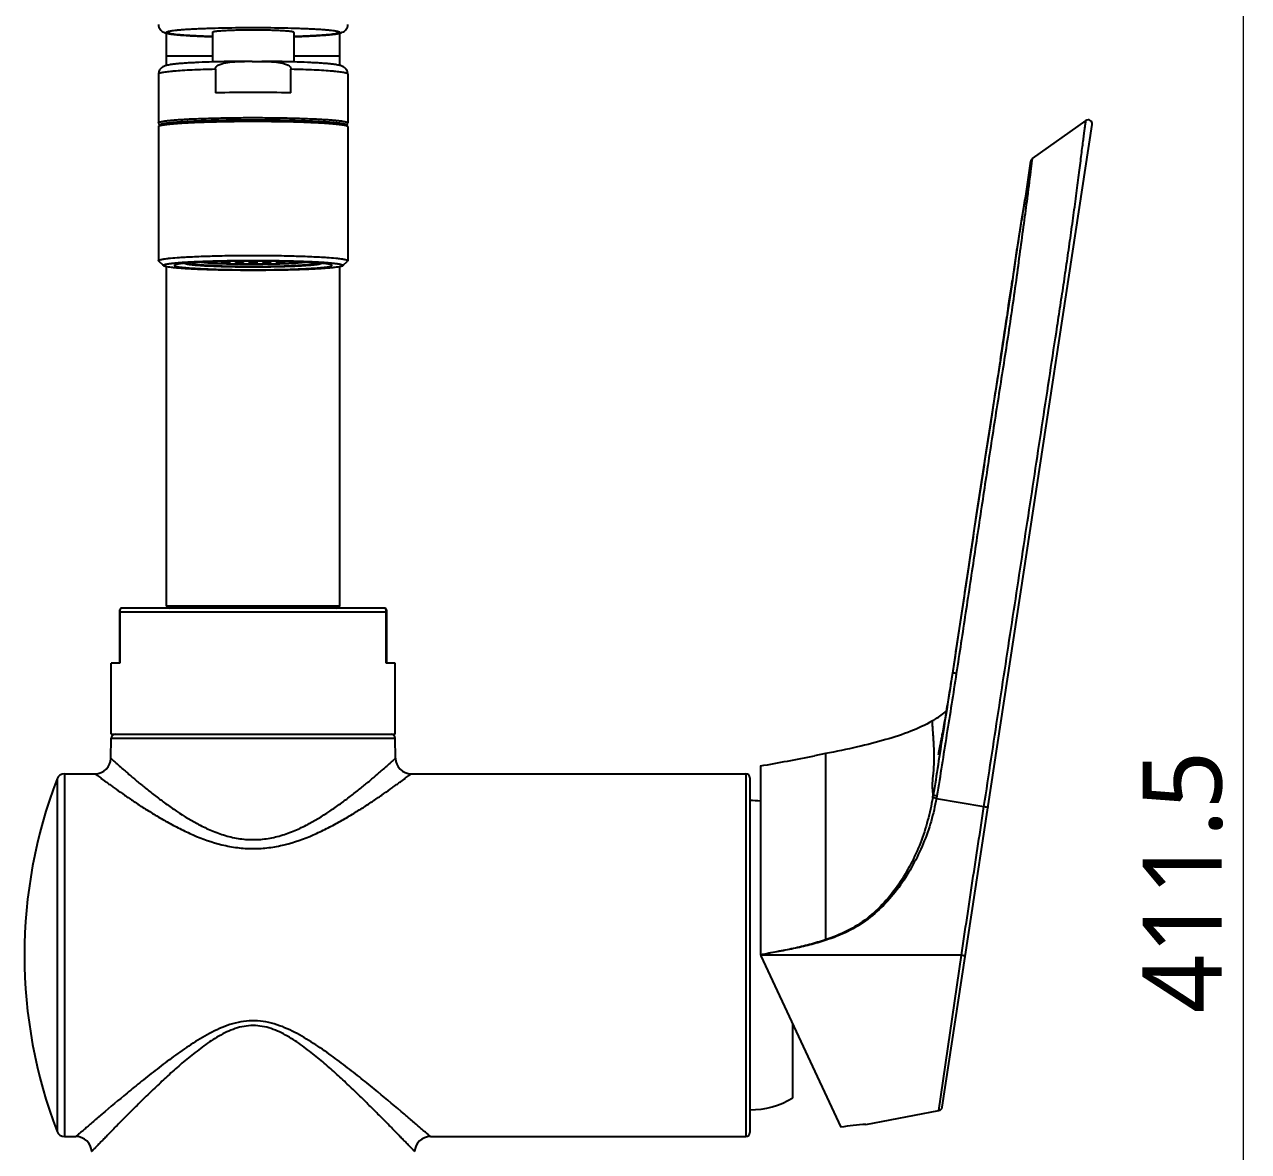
# Model space of a CAD drawing. Extents: x 0 to 1128, y 0 to 827.
# Drawn here: x 657.5 to 812.7, y 492 to 634.8 of the extents above; entities that cross this region are included whole.
import ezdxf

# ---------------------------------------------------------------- set-up
doc = ezdxf.new("R2010")
doc.units = 0
doc.header["$LTSCALE"] = 4
doc.header["$MEASUREMENT"] = 0
doc.header["$PDMODE"] = 3
doc.header["$PDSIZE"] = -10
doc.layers.get('0').update_dxf_attribs({"linetype": 'CONTINUOUS'})
doc.layers.get('DEFPOINTS').update_dxf_attribs({"linetype": 'CONTINUOUS'})
doc.layers.add('02___PRT_ALL_AXES', color=7, linetype='CONTINUOUS')
doc.layers.add('06___PRT_ALL_SURFS', color=7, linetype='CONTINUOUS')
doc.styles.add('Daelim Dimension', font='')
doc.styles.get('Daelim Dimension').set_extended_font_data('NanumGothic')
doc.dimstyles.new('DEFAULT', dxfattribs={"dimscale": 2, "dimtxt": 2, "dimasz": 2, "dimexe": 0, "dimexo": 2, "dimgap": 1, "dimtad": 1, "dimdec": 1, "dimzin": 9, "dimdsep": 46, "dimtxsty": 'Daelim Dimension', "dimcen": 0.5, "dimclrd": 252, "dimclre": 252, "dimclrt": 3, "dimadec": 1, "dimazin": 0, "dimtfac": 1, "dimtdec": 1, "dimtix": 1, "dimtmove": 0, "dimatfit": 3, "dimfxl": 1, "dimtolj": 1, "dimtzin": 1, "dimlwd": 9, "dimlwe": 9, "dimarcsym": 0})

# ---------------------------------------------------------------- blocks, each defined once
blk = doc.blocks.new('*D5')
at = {"color": 5, "lineweight": 9, "ltscale": 0.5, "transparency": 16777216}
for p, q in [((690.47, 731.85), (812.04, 731.85)), ((812.04, 727.85), (812.04, 324.39)), ((717.47, 320.39), (812.04, 320.39))]:
    blk.add_line(p, q, dxfattribs=at)
at = {"color": 5, "ltscale": 0.5, "transparency": 16777216}
for points in [[(811.37, 727.85), (812.7, 727.85), (812.04, 731.85)], [(811.37, 324.39), (812.7, 324.39), (812.04, 320.39)]]:
    blk.add_solid(points, dxfattribs=at)
at = {"layer": 'DEFPOINTS', "color": 0, "ltscale": 0.5, "transparency": 16777216}
for p in [(686.47, 731.85), (713.47, 320.39), (812.04, 320.39)]:
    blk.add_point(p, dxfattribs=at)
at = {"color": 7, "ltscale": 0.5, "transparency": 16777216, "insert": (804.39, 526.12), "char_height": 10, "attachment_point": 5, "rotation": 90, "style": 'Daelim Dimension'}
blk.add_mtext('\\A1;411.5', dxfattribs=at)

msp = doc.modelspace()

# ---------------------------------------------------------------- linework, layer by layer
at = {"color": 7, "linetype": 'Continuous'}
for p, q in [((675.47, 629.66), (675.47, 633.75)), ((681.32, 633.85), (681.32, 630.1)), ((691.62, 633.85), (691.62, 630.1)), ((697.47, 629.66), (697.47, 633.75)), ((681.32, 630.85), (675.47, 630.85)), ((697.47, 630.85), (691.62, 630.85)), ((681.68, 629.17), (681.68, 626.17)), ((686.35, 630.17), (686.47, 630.17)), ((691.27, 626.17), (691.27, 629.17)), ((674.47, 628.56), (674.47, 622.37)), ((698.47, 628.56), (698.47, 622.37)), ((686.38, 623.04), (686.47, 623.04)), ((686.47, 622.54), (686.38, 622.54)), ((792.09, 622.67), (785.28, 617.84)), ((674.47, 621.87), (674.47, 604.9)), ((698.47, 621.87), (698.47, 604.9)), ((773.84, 497.57), (792.87, 622.18)), ((785.28, 617.84), (785.2, 617.29)), ((785.07, 617.51), (784.36, 612.8)), ((674.49, 604.86), (674.47, 604.9)), ((675.09, 604.27), (674.49, 604.86)), ((675.09, 604.27), (675.07, 604.3)), ((675.47, 561.15), (675.47, 604.14)), ((680.78, 604.76), (680.78, 604.71)), ((680.78, 604.71), (681.78, 604.71)), ((680.78, 604.65), (680.78, 604.63)), ((681.78, 604.65), (680.78, 604.65)), ((681.78, 604.76), (680.89, 604.76)), ((681.37, 604.65), (681.37, 604.6)), ((681.37, 604.6), (681.78, 604.6)), ((681.78, 604.71), (681.78, 604.76)), ((681.78, 604.6), (681.78, 604.65)), ((682.51, 604.81), (682.51, 604.76)), ((682.51, 604.76), (683.51, 604.76)), ((682.51, 604.71), (682.51, 604.65)), ((683.51, 604.71), (682.51, 604.71)), ((682.51, 604.65), (683.51, 604.65)), ((682.51, 604.6), (682.51, 604.55)), ((683.51, 604.6), (682.51, 604.6)), ((682.73, 604.6), (682.73, 604.54)), ((682.73, 604.54), (683.51, 604.54)), ((683.51, 604.82), (682.82, 604.82)), ((683.51, 604.76), (683.51, 604.82)), ((683.51, 604.65), (683.51, 604.71)), ((683.51, 604.54), (683.51, 604.6)), ((684.24, 604.49), (684.2, 604.49)), ((684.24, 604.84), (684.24, 604.82)), ((684.24, 604.82), (685.24, 604.82)), ((684.24, 604.76), (684.24, 604.71)), ((685.24, 604.76), (684.24, 604.76)), ((684.24, 604.71), (685.24, 604.71)), ((684.24, 604.65), (684.24, 604.6)), ((685.24, 604.65), (684.24, 604.65)), ((684.24, 604.6), (685.24, 604.6)), ((684.24, 604.54), (684.24, 604.5)), ((685.24, 604.54), (684.24, 604.54)), ((685.24, 604.82), (685.24, 604.85)), ((685.24, 604.71), (685.24, 604.76)), ((685.24, 604.6), (685.24, 604.65)), ((685.24, 604.49), (685.24, 604.54)), ((685.97, 604.82), (685.97, 604.76)), ((686.97, 604.82), (685.97, 604.82)), ((685.97, 604.76), (686.97, 604.76)), ((685.97, 604.71), (685.97, 604.65)), ((686.97, 604.71), (685.97, 604.71)), ((685.97, 604.65), (686.97, 604.65)), ((685.97, 604.6), (685.97, 604.54)), ((686.97, 604.6), (685.97, 604.6)), ((685.97, 604.54), (686.97, 604.54)), ((686.43, 604.13), (686.47, 604.13)), ((686.43, 604.12), (686.47, 604.12)), ((686.97, 604.76), (686.97, 604.82)), ((686.97, 604.65), (686.97, 604.71)), ((686.97, 604.54), (686.97, 604.6)), ((687.7, 604.85), (687.7, 604.82)), ((687.7, 604.82), (688.7, 604.82)), ((687.7, 604.76), (687.7, 604.71)), ((688.7, 604.76), (687.7, 604.76)), ((687.7, 604.71), (688.7, 604.71)), ((687.7, 604.65), (687.7, 604.6)), ((688.7, 604.65), (687.7, 604.65)), ((687.7, 604.6), (688.7, 604.6)), ((687.7, 604.49), (687.7, 604.54)), ((688.7, 604.54), (687.7, 604.54)), ((688.7, 604.82), (688.7, 604.84)), ((688.7, 604.71), (688.7, 604.76)), ((688.7, 604.6), (688.7, 604.65)), ((688.7, 604.5), (688.7, 604.54)), ((688.75, 604.49), (688.7, 604.49)), ((689.44, 604.82), (689.44, 604.76)), ((690.12, 604.82), (689.44, 604.82)), ((689.44, 604.76), (690.44, 604.76)), ((689.44, 604.71), (689.44, 604.65)), ((690.44, 604.71), (689.44, 604.71)), ((689.44, 604.65), (690.44, 604.65)), ((689.44, 604.6), (689.44, 604.54)), ((690.44, 604.6), (689.44, 604.6)), ((689.44, 604.54), (690.21, 604.54)), ((690.21, 604.54), (690.21, 604.6)), ((690.44, 604.76), (690.44, 604.81)), ((690.44, 604.65), (690.44, 604.71)), ((690.44, 604.55), (690.44, 604.6)), ((691.17, 604.76), (691.17, 604.71)), ((692.05, 604.76), (691.17, 604.76)), ((691.17, 604.71), (692.17, 604.71)), ((691.17, 604.65), (691.17, 604.6)), ((692.17, 604.65), (691.17, 604.65)), ((691.17, 604.6), (691.57, 604.6)), ((691.57, 604.6), (691.57, 604.65)), ((692.17, 604.71), (692.17, 604.76)), ((692.17, 604.63), (692.17, 604.65)), ((697.47, 561.15), (697.47, 604.14)), ((697.85, 604.27), (698.45, 604.86)), ((697.87, 604.3), (697.85, 604.27)), ((698.47, 604.9), (698.45, 604.86)), ((782.75, 602.38), (782.1, 598.04)), ((782.82, 602.87), (782.75, 602.38)), ((782.1, 598.04), (781.23, 592.33)), ((782.13, 598.24), (782.08, 597.91)), ((781.23, 592.33), (780.4, 587.07)), ((781.23, 592.36), (781.23, 592.33)), ((669.57, 553.85), (669.57, 560.65)), ((703.17, 560.85), (669.77, 560.85)), ((675.47, 561.15), (697.47, 561.15)), ((703.37, 560.65), (703.37, 553.85)), ((703.37, 560.35), (669.57, 560.35)), ((669.58, 560.35), (669.58, 553.85)), ((703.36, 553.85), (703.36, 560.35)), ((668.47, 544.85), (668.47, 553.85)), ((669.58, 553.85), (668.47, 553.85)), ((704.47, 553.85), (703.36, 553.85)), ((704.47, 544.85), (704.47, 553.85)), ((774.94, 551.3), (774.85, 550.71)), ((775.03, 551.88), (774.94, 551.3)), ((775.15, 552.61), (775.03, 551.88)), ((775.15, 552.61), (775.15, 552.61)), ((668.42, 541.81), (668.46, 544.36)), ((668.46, 544.36), (704.48, 544.36)), ((668.47, 544.85), (704.47, 544.85)), ((704.52, 541.81), (704.48, 544.36)), ((759.06, 542.4), (757.65, 542.12)), ((759.06, 542.4), (759.06, 542.4)), ((759.06, 542.4), (759.06, 518.8)), ((773.37, 542.37), (773.33, 542.22)), ((750.82, 540.85), (750.82, 516.96)), ((661.61, 539.21), (661.61, 494.49)), ((662.54, 539.85), (662.54, 493.85)), ((662.54, 539.85), (666.42, 539.85)), ((706.52, 539.85), (748.97, 539.85)), ((748.97, 539.85), (748.97, 493.85)), ((749.47, 539.35), (749.47, 494.35)), ((773.18, 537.04), (773.12, 536.73)), ((773.12, 536.73), (779.15, 535.69)), ((776.31, 516.85), (750.82, 516.85)), ((773.44, 497.16), (776.31, 516.85)), ((754.91, 498.75), (754.91, 508.08)), ((666.79, 496.25), (666.64, 496.13)), ((706.3, 496.13), (706.17, 496.24)), ((662.54, 493.85), (664, 493.85)), ((708.95, 493.85), (748.97, 493.85))]:
    msp.add_line(p, q, dxfattribs=at)
for points in [[(784.36, 612.8), (783.85, 609.9), (783.36, 606.6), (782.82, 602.87)], [(780.4, 587.07), (779.96, 584.23), (779.1, 578.7), (778.18, 572.66), (777.18, 566.02), (776.14, 559.12), (775.15, 552.61)], [(774.85, 550.71), (774.75, 550.12), (774.71, 549.83), (774.66, 549.53), (774.61, 549.24), (774.56, 548.95), (774.51, 548.65), (774.46, 548.36), (774.41, 548.07), (774.37, 547.78), (774.32, 547.49), (774.27, 547.2), (774.22, 546.92), (774.17, 546.64), (774.12, 546.36), (774.07, 546.08), (774.02, 545.81), (773.97, 545.55), (773.93, 545.28), (773.88, 545.02), (773.83, 544.77), (773.79, 544.52), (773.74, 544.28), (773.69, 544.03), (773.65, 543.8), (773.61, 543.57), (773.56, 543.35), (773.52, 543.13), (773.48, 542.92), (773.44, 542.72), (773.4, 542.53), (773.37, 542.37)]]:
    msp.add_lwpolyline(points, dxfattribs=at)
for centre, radius, start, end in [((686.13, 453.91), 176.26, 89.9287, 90.251), ((686.44, 421.93), 204.3, 89.9911, 91.3362), ((686.6, 430.57), 195.66, 88.634, 90.0386), ((792.37, 622.26), 0.5, 351.3175, 125.332), ((785.57, 617.43), 0.5, 125.3319, 171.3172), ((886.57, 598.64), 102.93, 171.9443, 172.106), ((683.87, 655.71), 51.19, 266.5101, 267.1902), ((684.98, 679.33), 74.84, 267.2282, 268.0946), ((684.91, 674.66), 70.15, 267.1065, 268.0343), ((685.52, 694.8), 90.32, 268.0823, 268.2247), ((686.07, 714.32), 109.84, 268.2523, 269.0246), ((686.06, 710.47), 105.98, 268.2001, 269.0165), ((686.4, 733.46), 128.99, 269.0407, 269.4851), ((686.47, 738.29), 133.8, 269.473, 270.0006), ((686.47, 742), 137.53, 269.4866, 270.0003), ((686.48, 737.38), 132.89, 269.9976, 270.5288), ((686.48, 741.12), 136.65, 269.998, 270.5151), ((686.57, 731.5), 127.02, 270.5115, 270.9626), ((687.01, 705.49), 101, 270.9634, 271.82), ((686.99, 709.41), 104.93, 270.9603, 271.7656), ((687.45, 693.95), 89.46, 271.7746, 271.9175), ((688.24, 669.74), 65.23, 271.9307, 272.9285), ((688.16, 674.53), 70.03, 271.8746, 272.8018), ((689.22, 653.04), 48.51, 272.7913, 273.5072), ((-474.59, 786.55), 1270.75, 351.47785, 351.66652), ((-321.83, 764.67), 1116.44, 351.12138, 351.40954), ((669.77, 560.65), 0.2, 90, 180), ((670.9, 560.35), 1.31, 175.5722, 177.8689), ((670.93, 560.35), 1.34, 177.861, 180.007), ((675.9, 561.31), 0.46, 200.3083, 272.3116), ((697.04, 561.31), 0.46, 267.6884, 339.6917), ((703.17, 560.65), 0.2, 0, 90), ((702.05, 560.35), 1.31, 2.1316, 4.4368), ((702.01, 560.35), 1.35, 359.9987, 2.1357), ((668.96, 544.35), 0.5, 90, 179), ((703.98, 544.35), 0.5, 1, 90), ((666.42, 541.85), 2, 269.9996, 359.0003), ((706.52, 541.85), 2, 180.9997, 270.0003), ((693.95, 865.94), 330.03, 279.9236, 281.1289), ((719.97, 516.85), 62.5, 159.0395, 200.9605), ((662.54, 538.85), 1, 90, 159.0395), ((748.97, 539.35), 0.5, 0, 90), ((720.58, 546.52), 52.97, 349.4361, 349.7713), ((749.54, 526.1), 10.35, 82.8989, 90.3933), ((734.39, 510.77), 25.94, 17.8822, 18.0269), ((752.56, 510.44), 6.64, 104.9561, 105.1635), ((751.31, 516.96), 0.491, 192.8235, 198.8507), ((751.33, 516.96), 0.509, 198.8649, 205.0296), ((516.93, 275.05), 291.09, 49.5838, 50.4511), ((749.54, 507.6), 10.35, 269.6067, 301.2486), ((773.35, 497.65), 0.5, 280.7923, 351.3175), ((662.54, 494.85), 1, 200.9605, 270), ((664, 491.85), 2, 2.9997, 90.0003), ((708.95, 491.85), 2, 89.9997, 177.0003), ((748.97, 494.35), 0.5, 270, 0)]:
    msp.add_arc(centre, radius, start, end, dxfattribs=at)
for points, knots in [([(674.47, 634.85), (674.47, 634.74), (674.51, 634.52), (674.65, 634.24), (674.83, 634.05), (675.05, 633.9), (675.28, 633.8), (675.55, 633.73), (675.81, 633.68), (676.11, 633.63), (676.44, 633.59), (676.97, 633.53), (677.75, 633.47), (678.81, 633.41), (680.01, 633.35), (680.86, 633.32), (681.31, 633.31)], [0, 0, 0, 0, 0.044945, 0.08719, 0.123297, 0.151376, 0.191359, 0.224922, 0.260137, 0.299783, 0.344904, 0.395881, 0.515541, 0.657747, 0.820232, 1, 1, 1, 1]), ([(681.31, 633.31), (680.8, 633.33), (680.05, 633.35), (679.09, 633.4), (678.45, 633.43), (677.85, 633.47), (677.32, 633.51), (676.85, 633.55), (676.44, 633.6), (676.15, 633.64), (675.95, 633.67), (675.83, 633.7), (675.72, 633.72), (675.64, 633.74), (675.57, 633.77), (675.52, 633.79), (675.48, 633.82), (675.47, 633.84), (675.47, 633.86), (675.48, 633.87), (675.49, 633.89), (675.51, 633.91), (675.55, 633.93), (675.62, 633.95), (675.7, 633.98), (675.8, 634), (675.92, 634.02), (676.12, 634.06), (676.41, 634.1), (676.8, 634.14), (677.27, 634.19), (677.79, 634.23), (678.38, 634.27), (679.02, 634.3), (679.71, 634.33), (680.45, 634.36), (681.52, 634.4), (682.92, 634.43), (684.67, 634.46), (685.87, 634.46), (686.47, 634.46)], [0, 0, 0, 0, 0.09039, 0.131686, 0.169999, 0.20507, 0.236664, 0.264566, 0.288597, 0.308601, 0.317058, 0.324468, 0.330827, 0.336136, 0.340404, 0.34366, 0.345989, 0.347628, 0.348378, 0.349207, 0.350187, 0.351367, 0.354415, 0.358463, 0.363548, 0.369682, 0.376868, 0.385101, 0.404667, 0.428274, 0.45577, 0.486979, 0.521689, 0.559667, 0.600657, 0.644377, 0.690531, 0.788864, 0.892966, 1, 1, 1, 1]), ([(686.47, 634.14), (686.14, 634.14), (685.48, 634.13), (684.53, 634.12), (683.65, 634.09), (682.98, 634.06), (682.5, 634.03), (682.2, 634.01), (681.94, 633.99), (681.73, 633.96), (681.58, 633.94), (681.48, 633.92), (681.42, 633.91), (681.38, 633.89), (681.35, 633.88), (681.33, 633.87), (681.32, 633.86), (681.32, 633.85)], [0, 0, 0, 0, 0.193989, 0.380534, 0.552515, 0.703344, 0.768998, 0.827287, 0.877667, 0.919673, 0.952939, 0.966214, 0.977231, 0.985991, 0.992541, 0.997036, 1, 1, 1, 1]), ([(686.47, 634.46), (687.08, 634.46), (688.27, 634.46), (690.02, 634.43), (691.43, 634.4), (692.49, 634.36), (693.23, 634.33), (693.92, 634.3), (694.56, 634.27), (695.15, 634.23), (695.68, 634.19), (696.14, 634.14), (696.54, 634.1), (696.83, 634.06), (697.02, 634.02), (697.14, 634), (697.24, 633.98), (697.32, 633.95), (697.39, 633.93), (697.43, 633.91), (697.45, 633.89), (697.46, 633.87), (697.47, 633.86), (697.47, 633.84), (697.46, 633.82), (697.43, 633.79), (697.38, 633.77), (697.31, 633.74), (697.22, 633.72), (697.12, 633.7), (696.99, 633.67), (696.79, 633.64), (696.5, 633.6), (696.09, 633.55), (695.62, 633.51), (695.09, 633.47), (694.5, 633.43), (693.85, 633.4), (692.89, 633.35), (692.15, 633.33), (691.63, 633.31)], [0, 0, 0, 0, 0.107034, 0.211135, 0.309468, 0.355622, 0.399342, 0.440332, 0.47831, 0.51302, 0.544229, 0.571725, 0.595332, 0.614898, 0.623131, 0.630317, 0.636451, 0.641536, 0.645584, 0.648632, 0.649811, 0.650792, 0.65162, 0.652371, 0.65401, 0.656339, 0.659595, 0.663863, 0.669172, 0.675531, 0.682941, 0.691398, 0.711402, 0.735433, 0.763336, 0.794929, 0.830001, 0.868314, 0.909609, 1, 1, 1, 1]), ([(691.62, 633.85), (691.62, 633.86), (691.62, 633.87), (691.59, 633.88), (691.56, 633.89), (691.52, 633.91), (691.46, 633.92), (691.37, 633.94), (691.22, 633.96), (691, 633.99), (690.74, 634.01), (690.44, 634.03), (689.97, 634.06), (689.3, 634.09), (688.42, 634.12), (687.46, 634.13), (686.81, 634.14), (686.47, 634.14)], [0, 0, 0, 0, 0.002964, 0.007459, 0.01401, 0.022771, 0.033788, 0.047063, 0.080329, 0.122335, 0.172715, 0.231003, 0.296656, 0.447484, 0.619464, 0.806009, 1, 1, 1, 1]), ([(691.63, 633.31), (692.08, 633.32), (692.93, 633.35), (694.14, 633.41), (695.19, 633.47), (695.97, 633.53), (696.5, 633.59), (696.84, 633.63), (697.13, 633.68), (697.4, 633.73), (697.66, 633.8), (697.89, 633.9), (698.11, 634.05), (698.29, 634.24), (698.44, 634.52), (698.47, 634.74), (698.47, 634.85)], [0, 0, 0, 0, 0.179786, 0.342276, 0.484489, 0.604154, 0.655132, 0.700254, 0.7399, 0.775119, 0.80869, 0.8487, 0.876761, 0.912839, 0.955056, 1, 1, 1, 1]), ([(685.36, 630.17), (684.67, 630.16), (683.33, 630.15), (681.4, 630.11), (679.9, 630.05), (678.8, 630), (678.07, 629.96), (677.42, 629.91), (676.84, 629.86), (676.34, 629.81), (675.92, 629.75), (675.61, 629.69), (675.38, 629.63), (675.21, 629.58), (675, 629.48), (674.81, 629.34), (674.66, 629.17), (674.56, 628.99), (674.49, 628.78), (674.47, 628.63), (674.47, 628.56)], [0, 0, 0, 0, 0.179448, 0.349014, 0.502704, 0.571905, 0.635237, 0.692225, 0.742516, 0.785945, 0.822703, 0.853857, 0.86832, 0.883422, 0.901639, 0.927023, 0.943229, 0.961252, 0.980375, 1, 1, 1, 1]), ([(681.68, 629.17), (681.16, 629.16), (680.18, 629.13), (678.79, 629.07), (677.55, 629.01), (676.63, 628.94), (676, 628.89), (675.61, 628.84), (675.27, 628.8), (675.03, 628.76), (674.86, 628.73), (674.76, 628.7), (674.67, 628.68), (674.6, 628.66), (674.55, 628.63), (674.5, 628.61), (674.47, 628.58), (674.47, 628.56)], [0, 0, 0, 0, 0.211691, 0.405177, 0.576429, 0.721897, 0.784006, 0.838607, 0.885425, 0.924255, 0.940624, 0.954949, 0.96723, 0.977479, 0.98573, 0.992071, 1, 1, 1, 1]), ([(681.68, 629.17), (681.68, 629.21), (681.69, 629.3), (681.74, 629.41), (681.82, 629.51), (681.95, 629.63), (682.13, 629.74), (682.36, 629.84), (682.6, 629.92), (682.84, 629.98), (683.09, 630.03), (683.43, 630.08), (683.85, 630.12), (684.35, 630.15), (684.86, 630.16), (685.19, 630.17), (685.36, 630.17)], [0, 0, 0, 0, 0.031132, 0.062305, 0.09352, 0.124756, 0.18719, 0.249681, 0.312194, 0.374716, 0.437243, 0.499772, 0.624821, 0.749878, 0.874939, 1, 1, 1, 1]), ([(698.47, 628.56), (698.47, 628.63), (698.46, 628.78), (698.39, 628.99), (698.28, 629.17), (698.13, 629.34), (697.94, 629.48), (697.74, 629.58), (697.56, 629.63), (697.34, 629.69), (697.02, 629.75), (696.6, 629.81), (696.1, 629.86), (695.53, 629.91), (694.87, 629.96), (694.15, 630), (693.05, 630.05), (691.54, 630.11), (689.61, 630.15), (688.27, 630.16), (687.58, 630.17)], [0, 0, 0, 0, 0.019629, 0.038763, 0.056793, 0.073001, 0.098427, 0.116628, 0.13172, 0.146179, 0.177335, 0.214094, 0.257525, 0.307818, 0.364809, 0.428143, 0.497348, 0.651036, 0.820581, 1, 1, 1, 1]), ([(687.58, 630.17), (687.75, 630.17), (688.09, 630.16), (688.59, 630.15), (689.1, 630.12), (689.52, 630.08), (689.85, 630.03), (690.1, 629.98), (690.34, 629.92), (690.59, 629.84), (690.82, 629.74), (691, 629.63), (691.12, 629.51), (691.2, 629.41), (691.25, 629.3), (691.27, 629.21), (691.27, 629.17)], [0, 0, 0, 0, 0.125061, 0.250121, 0.375178, 0.500227, 0.562756, 0.625282, 0.687805, 0.750317, 0.812808, 0.875242, 0.906479, 0.937694, 0.968868, 1, 1, 1, 1]), ([(698.47, 628.56), (698.47, 628.58), (698.44, 628.61), (698.4, 628.63), (698.34, 628.66), (698.27, 628.68), (698.18, 628.7), (698.08, 628.73), (697.92, 628.76), (697.67, 628.8), (697.34, 628.84), (696.94, 628.89), (696.31, 628.94), (695.39, 629.01), (694.16, 629.07), (692.76, 629.13), (691.78, 629.16), (691.27, 629.17)], [0, 0, 0, 0, 0.007929, 0.01427, 0.022521, 0.032769, 0.045051, 0.059376, 0.075745, 0.114575, 0.161393, 0.215993, 0.278103, 0.423571, 0.594823, 0.788309, 1, 1, 1, 1]), ([(674.47, 622.37), (674.47, 622.39), (674.48, 622.4), (674.5, 622.42), (674.54, 622.45), (674.61, 622.48), (674.71, 622.51), (674.84, 622.54), (674.99, 622.57), (675.18, 622.6), (675.47, 622.64), (675.91, 622.69), (676.51, 622.75), (677.2, 622.8), (677.98, 622.85), (678.85, 622.89), (680.13, 622.94), (681.88, 622.99), (684.09, 623.03), (685.61, 623.04), (686.38, 623.04)], [0, 0, 0, 0, 0.002969, 0.004987, 0.007477, 0.01402, 0.022768, 0.033764, 0.047017, 0.062515, 0.080229, 0.122166, 0.172468, 0.230679, 0.296256, 0.368582, 0.446976, 0.618945, 0.805641, 1, 1, 1, 1]), ([(686.47, 622.73), (685.7, 622.73), (684.19, 622.72), (682.33, 622.69), (680.91, 622.65), (679.91, 622.62), (678.98, 622.58), (678.12, 622.54), (677.35, 622.49), (676.66, 622.44), (676.06, 622.39), (675.62, 622.34), (675.33, 622.29), (675.14, 622.26), (674.98, 622.23), (674.84, 622.2), (674.73, 622.16), (674.62, 622.11), (674.54, 622.05), (674.48, 621.96), (674.47, 621.91), (674.47, 621.87)], [0, 0, 0, 0, 0.189746, 0.372186, 0.458463, 0.540328, 0.616997, 0.687737, 0.751882, 0.808842, 0.858121, 0.899338, 0.91685, 0.932295, 0.94571, 0.9572, 0.967042, 0.975868, 0.985749, 0.992146, 1, 1, 1, 1]), ([(686.38, 622.54), (685.61, 622.54), (684.09, 622.53), (681.88, 622.49), (680.13, 622.44), (678.84, 622.39), (677.98, 622.35), (677.2, 622.3), (676.51, 622.25), (675.91, 622.19), (675.47, 622.14), (675.18, 622.1), (674.99, 622.07), (674.84, 622.04), (674.71, 622.01), (674.61, 621.98), (674.54, 621.95), (674.5, 621.92), (674.48, 621.91), (674.47, 621.89), (674.47, 621.87)], [0, 0, 0, 0, 0.194366, 0.381066, 0.553033, 0.631427, 0.703752, 0.769327, 0.827537, 0.877838, 0.919773, 0.937488, 0.952983, 0.966236, 0.977233, 0.985979, 0.992524, 0.995014, 0.997031, 1, 1, 1, 1]), ([(686.47, 623.04), (687.25, 623.04), (688.78, 623.03), (691.01, 623), (692.76, 622.94), (694.06, 622.89), (694.93, 622.85), (695.72, 622.8), (696.42, 622.75), (697.02, 622.69), (697.46, 622.64), (697.76, 622.6), (697.95, 622.57), (698.1, 622.54), (698.23, 622.51), (698.33, 622.48), (698.4, 622.45), (698.44, 622.42), (698.46, 622.41), (698.47, 622.39), (698.47, 622.37)], [0, 0, 0, 0, 0.193985, 0.380527, 0.552504, 0.630943, 0.703333, 0.768984, 0.827272, 0.87765, 0.919656, 0.937401, 0.952925, 0.9662, 0.977215, 0.985976, 0.992527, 0.995019, 0.997036, 1, 1, 1, 1]), ([(698.47, 621.87), (698.47, 621.91), (698.46, 621.96), (698.41, 622.05), (698.32, 622.11), (698.22, 622.16), (698.1, 622.2), (697.96, 622.23), (697.8, 622.26), (697.62, 622.29), (697.32, 622.34), (696.88, 622.39), (696.29, 622.44), (695.6, 622.49), (694.82, 622.54), (693.96, 622.58), (693.03, 622.62), (692.04, 622.65), (690.61, 622.69), (688.75, 622.72), (687.24, 622.73), (686.47, 622.73)], [0, 0, 0, 0, 0.007854, 0.014251, 0.024132, 0.032958, 0.0428, 0.05429, 0.067705, 0.08315, 0.100662, 0.141879, 0.191158, 0.248118, 0.312262, 0.383002, 0.459671, 0.541536, 0.627813, 0.810253, 1, 1, 1, 1]), ([(698.47, 621.87), (698.47, 621.89), (698.46, 621.91), (698.44, 621.93), (698.4, 621.95), (698.33, 621.98), (698.23, 622.01), (698.1, 622.04), (697.95, 622.07), (697.76, 622.1), (697.46, 622.14), (697.02, 622.19), (696.42, 622.25), (695.72, 622.3), (694.93, 622.35), (694.06, 622.39), (692.76, 622.45), (691.01, 622.5), (688.78, 622.53), (687.25, 622.54), (686.47, 622.54)], [0, 0, 0, 0, 0.002963, 0.00498, 0.007472, 0.014025, 0.022784, 0.0338, 0.047076, 0.062599, 0.080344, 0.122349, 0.172728, 0.231017, 0.296667, 0.369056, 0.447497, 0.619472, 0.806016, 1, 1, 1, 1]), ([(779.15, 535.69), (779.77, 539.71), (780.99, 547.73), (782.52, 557.77), (783.75, 565.8), (784.67, 571.81), (785.59, 577.83), (786.5, 583.85), (787.42, 589.85), (788.18, 594.86), (788.79, 598.85), (789.25, 601.84), (789.69, 604.81), (790.11, 607.75), (790.51, 610.63), (790.83, 612.97), (791.07, 614.77), (791.23, 616.04), (791.38, 617.24), (791.52, 618.34), (791.64, 619.34), (791.75, 620.21), (791.85, 620.95), (791.92, 621.49), (791.97, 621.85), (792, 622.06), (792.03, 622.25), (792.05, 622.4), (792.06, 622.5), (792.07, 622.56), (792.08, 622.6), (792.08, 622.63), (792.08, 622.65), (792.08, 622.66), (792.09, 622.67), (792.09, 622.67)], [0, 0, 0, 0, 0.138565, 0.277077, 0.34633, 0.415575, 0.484799, 0.553982, 0.623107, 0.69216, 0.726642, 0.761037, 0.795249, 0.829108, 0.862325, 0.89438, 0.909709, 0.924364, 0.938147, 0.950853, 0.962289, 0.972319, 0.980853, 0.987831, 0.990726, 0.993222, 0.995323, 0.997031, 0.998347, 0.998858, 0.999274, 0.999594, 0.999821, 0.999955, 1, 1, 1, 1]), ([(674.47, 622.37), (674.47, 622.34), (674.48, 622.28), (674.52, 622.18), (674.57, 622.13), (674.61, 622.1)], [0, 0, 0, 0, 0.309621, 0.575641, 1, 1, 1, 1]), ([(698.33, 622.1), (698.37, 622.13), (698.42, 622.18), (698.46, 622.28), (698.47, 622.34), (698.47, 622.37)], [0, 0, 0, 0, 0.424327, 0.690526, 1, 1, 1, 1]), ([(785.2, 617.29), (785.17, 617.07), (784.98, 615.66), (784.81, 614.25), (784.66, 613.06)], [0, 0, 0, 0, 0.158297, 1, 1, 1, 1]), ([(784.62, 612.77), (784.55, 612.27), (784.41, 611.22), (784.11, 608.99), (783.71, 606.03), (783.22, 602.34), (782.5, 597.28), (781.5, 590.92), (780.3, 583.26), (779.13, 575.59), (777.98, 567.92), (776.82, 560.24), (776.04, 555.12), (775.64, 552.56)], [0, 0, 0, 0, 0.025015, 0.052268, 0.110797, 0.172424, 0.235476, 0.362666, 0.489956, 0.61735, 0.744874, 0.872441, 1, 1, 1, 1]), ([(784.36, 612.8), (784.23, 612.05), (783.97, 610.45), (783.43, 607.01), (783.03, 604.33), (782.76, 602.49)], [0, 0, 0, 0, 0.21981, 0.466941, 1, 1, 1, 1]), ([(784.66, 613.06), (784.59, 613.05), (784.45, 613), (784.37, 612.87), (784.36, 612.81)], [0, 0, 0, 0, 0.546795, 1, 1, 1, 1]), ([(677.12, 605.32), (677.75, 605.36), (679.14, 605.43), (681.37, 605.51), (683.86, 605.56), (685.58, 605.57), (686.47, 605.57)], [0, 0, 0, 0, 0.203125, 0.44573, 0.715814, 1, 1, 1, 1]), ([(686.47, 605.57), (687.36, 605.57), (689.09, 605.56), (691.57, 605.51), (693.81, 605.43), (695.2, 605.36), (695.83, 605.32)], [0, 0, 0, 0, 0.284186, 0.55427, 0.796875, 1, 1, 1, 1]), ([(674.47, 604.9), (674.47, 604.92), (674.51, 604.96), (674.57, 604.99), (674.65, 605.02), (674.75, 605.04), (674.86, 605.07), (675, 605.1), (675.22, 605.13), (675.55, 605.18), (676.21, 605.25), (676.74, 605.29), (677.12, 605.32)], [0, 0, 0, 0, 0.026163, 0.0485, 0.078016, 0.114936, 0.159333, 0.211216, 0.270538, 0.411174, 0.580415, 1, 1, 1, 1]), ([(675.07, 604.3), (675.07, 604.31), (675.08, 604.33), (675.1, 604.35), (675.14, 604.37), (675.2, 604.4), (675.3, 604.43), (675.42, 604.46), (675.57, 604.49), (675.75, 604.52), (676.03, 604.56), (676.45, 604.61), (677.02, 604.66), (677.69, 604.71), (678.44, 604.75), (679.26, 604.79), (680.5, 604.84), (682.16, 604.89), (684.28, 604.93), (685.73, 604.93), (686.47, 604.93)], [0, 0, 0, 0, 0.002963, 0.00498, 0.007472, 0.014023, 0.022785, 0.0338, 0.047075, 0.062599, 0.080344, 0.12235, 0.172728, 0.231016, 0.296667, 0.369057, 0.447496, 0.619472, 0.806015, 1, 1, 1, 1]), ([(686.47, 603.67), (685.76, 603.67), (684.35, 603.68), (682.31, 603.71), (680.68, 603.75), (679.48, 603.8), (678.66, 603.84), (677.92, 603.88), (677.25, 603.93), (676.66, 603.98), (676.16, 604.03), (675.75, 604.08), (675.48, 604.13), (675.3, 604.17), (675.21, 604.2), (675.14, 604.23), (675.1, 604.25), (675.09, 604.27)], [0, 0, 0, 0, 0.187823, 0.368941, 0.536921, 0.614089, 0.68578, 0.751358, 0.810241, 0.861916, 0.905935, 0.941929, 0.969627, 0.980318, 0.988905, 0.995425, 1, 1, 1, 1]), ([(678.76, 604.66), (678.43, 604.63), (677.97, 604.6), (677.41, 604.54), (677.12, 604.5), (676.93, 604.47), (676.81, 604.45), (676.71, 604.42), (676.63, 604.4), (676.56, 604.38), (676.51, 604.35), (676.47, 604.32), (676.47, 604.3)], [0, 0, 0, 0, 0.419475, 0.588818, 0.729581, 0.788968, 0.840902, 0.88534, 0.922283, 0.951792, 0.974086, 1, 1, 1, 1]), ([(676.47, 604.3), (676.47, 604.29), (676.48, 604.28), (676.5, 604.26), (676.53, 604.24), (676.59, 604.22), (676.67, 604.19), (676.78, 604.16), (676.91, 604.14), (677.06, 604.11), (677.31, 604.08), (677.68, 604.04), (678.18, 603.99), (678.77, 603.95), (679.42, 603.91), (680.15, 603.87), (681.23, 603.83), (682.69, 603.78), (684.55, 603.75), (685.82, 603.75), (686.47, 603.75)], [0, 0, 0, 0, 0.002964, 0.004981, 0.007473, 0.014024, 0.022785, 0.0338, 0.047075, 0.062599, 0.080344, 0.122349, 0.172727, 0.231015, 0.296666, 0.369055, 0.447495, 0.619471, 0.806014, 1, 1, 1, 1]), ([(677.77, 604.57), (677.84, 604.54), (678.01, 604.5), (678.27, 604.45), (678.58, 604.41), (679.09, 604.35), (679.85, 604.29), (680.9, 604.24), (682.13, 604.19), (683.48, 604.15), (684.93, 604.13), (685.92, 604.13), (686.43, 604.12)], [0, 0, 0, 0, 0.028148, 0.058335, 0.0935, 0.134525, 0.234645, 0.357464, 0.49984, 0.657626, 0.826053, 1, 1, 1, 1]), ([(686.43, 604.13), (685.88, 604.13), (684.81, 604.13), (683.26, 604.16), (682.03, 604.19), (681.11, 604.23), (680.5, 604.26), (679.94, 604.29), (679.45, 604.33), (679.02, 604.37), (678.65, 604.41), (678.36, 604.45), (678.17, 604.49), (678.05, 604.52), (677.99, 604.54), (677.95, 604.56), (677.93, 604.58), (677.92, 604.59)], [0, 0, 0, 0, 0.191539, 0.375808, 0.54603, 0.623887, 0.695937, 0.761518, 0.820031, 0.870946, 0.913812, 0.948261, 0.97404, 0.983649, 0.991091, 0.996449, 1, 1, 1, 1]), ([(686.47, 604.86), (685.74, 604.86), (684.32, 604.85), (682.28, 604.81), (680.43, 604.75), (679.28, 604.69), (678.76, 604.66)], [0, 0, 0, 0, 0.283114, 0.552576, 0.795428, 1, 1, 1, 1]), ([(678.85, 604.66), (678.84, 604.66), (678.82, 604.65), (678.79, 604.63), (678.77, 604.61), (678.77, 604.6)], [0, 0, 0, 0, 0.365829, 0.647231, 1, 1, 1, 1]), ([(678.77, 604.6), (678.77, 604.59), (678.78, 604.58), (678.79, 604.57), (678.82, 604.55), (678.86, 604.54), (678.93, 604.52), (679.01, 604.5), (679.11, 604.48), (679.23, 604.46), (679.42, 604.43), (679.7, 604.4), (680.09, 604.36), (680.54, 604.33), (681.04, 604.3), (681.6, 604.27), (682.43, 604.23), (683.56, 604.2), (684.99, 604.18), (685.97, 604.17), (686.47, 604.17)], [0, 0, 0, 0, 0.002963, 0.00498, 0.007472, 0.014025, 0.022785, 0.033799, 0.047076, 0.062599, 0.080343, 0.122349, 0.172728, 0.231015, 0.296666, 0.369056, 0.447494, 0.619471, 0.806013, 1, 1, 1, 1]), ([(680.76, 604.61), (680.55, 604.63), (680.17, 604.65), (679.79, 604.69), (679.62, 604.71)], [0, 0, 0, 0, 0.546676, 1, 1, 1, 1]), ([(680.78, 604.63), (680.59, 604.64), (680.26, 604.67), (679.93, 604.7), (679.77, 604.71)], [0, 0, 0, 0, 0.544944, 1, 1, 1, 1]), ([(686.47, 604.93), (687.21, 604.93), (688.67, 604.93), (690.78, 604.89), (692.45, 604.84), (693.68, 604.79), (694.51, 604.75), (695.26, 604.71), (695.92, 604.66), (696.49, 604.61), (696.91, 604.56), (697.2, 604.52), (697.37, 604.49), (697.52, 604.46), (697.64, 604.43), (697.74, 604.4), (697.8, 604.37), (697.84, 604.35), (697.86, 604.33), (697.87, 604.31), (697.87, 604.3)], [0, 0, 0, 0, 0.193985, 0.380528, 0.552504, 0.630943, 0.703333, 0.768984, 0.827272, 0.87765, 0.919656, 0.937401, 0.952925, 0.9662, 0.977215, 0.985977, 0.992528, 0.99502, 0.997037, 1, 1, 1, 1]), ([(694.19, 604.66), (693.66, 604.69), (692.51, 604.75), (690.67, 604.81), (688.62, 604.85), (687.2, 604.86), (686.47, 604.86)], [0, 0, 0, 0, 0.204577, 0.447429, 0.716889, 1, 1, 1, 1]), ([(686.47, 604.17), (686.97, 604.17), (687.95, 604.18), (689.38, 604.2), (690.51, 604.23), (691.34, 604.27), (691.9, 604.3), (692.4, 604.33), (692.85, 604.36), (693.24, 604.4), (693.52, 604.43), (693.72, 604.46), (693.83, 604.48), (693.94, 604.5), (694.02, 604.52), (694.08, 604.54), (694.13, 604.55), (694.15, 604.57), (694.16, 604.58), (694.17, 604.59), (694.17, 604.6)], [0, 0, 0, 0, 0.193986, 0.380528, 0.552505, 0.630944, 0.703334, 0.768985, 0.827272, 0.877651, 0.919657, 0.937402, 0.952924, 0.966201, 0.977216, 0.985975, 0.992528, 0.99502, 0.997037, 1, 1, 1, 1]), ([(695.02, 604.59), (695.01, 604.58), (695, 604.56), (694.95, 604.54), (694.89, 604.52), (694.77, 604.49), (694.58, 604.45), (694.29, 604.41), (693.92, 604.37), (693.49, 604.33), (692.98, 604.29), (692.42, 604.26), (691.81, 604.23), (690.89, 604.19), (689.66, 604.16), (688.09, 604.13), (687.02, 604.13), (686.47, 604.13)], [0, 0, 0, 0, 0.003555, 0.008925, 0.016381, 0.026009, 0.051833, 0.086336, 0.12926, 0.180236, 0.238807, 0.304441, 0.376532, 0.454415, 0.624624, 0.808757, 1, 1, 1, 1]), ([(686.47, 604.12), (686.98, 604.12), (687.97, 604.13), (689.43, 604.15), (690.79, 604.19), (692.02, 604.23), (693.09, 604.29), (693.85, 604.35), (694.36, 604.41), (694.67, 604.45), (694.94, 604.5), (695.1, 604.54), (695.18, 604.57)], [0, 0, 0, 0, 0.173803, 0.342212, 0.500057, 0.642515, 0.765409, 0.865566, 0.906587, 0.941728, 0.971875, 1, 1, 1, 1]), ([(686.47, 603.75), (687.12, 603.75), (688.4, 603.75), (690.25, 603.78), (691.71, 603.83), (692.8, 603.87), (693.52, 603.91), (694.18, 603.95), (694.76, 603.99), (695.26, 604.04), (695.63, 604.08), (695.88, 604.11), (696.03, 604.14), (696.16, 604.16), (696.27, 604.19), (696.36, 604.22), (696.41, 604.24), (696.44, 604.26), (696.46, 604.28), (696.47, 604.29), (696.47, 604.3)], [0, 0, 0, 0, 0.193985, 0.380528, 0.552503, 0.630943, 0.703333, 0.768984, 0.827272, 0.87765, 0.919656, 0.9374, 0.952924, 0.9662, 0.977215, 0.985976, 0.992527, 0.995019, 0.997036, 1, 1, 1, 1]), ([(697.85, 604.27), (697.84, 604.25), (697.81, 604.23), (697.74, 604.2), (697.64, 604.17), (697.47, 604.13), (697.19, 604.08), (696.78, 604.03), (696.28, 603.98), (695.7, 603.93), (695.03, 603.88), (694.28, 603.84), (693.47, 603.8), (692.26, 603.75), (690.64, 603.71), (688.59, 603.68), (687.19, 603.67), (686.47, 603.67)], [0, 0, 0, 0, 0.004575, 0.011095, 0.019682, 0.030373, 0.058071, 0.094065, 0.138084, 0.189759, 0.248642, 0.31422, 0.385911, 0.463079, 0.631059, 0.812177, 1, 1, 1, 1]), ([(693.17, 604.71), (693.02, 604.7), (692.68, 604.67), (692.35, 604.64), (692.17, 604.63)], [0, 0, 0, 0, 0.455037, 1, 1, 1, 1]), ([(693.32, 604.71), (693.15, 604.69), (692.77, 604.65), (692.39, 604.63), (692.18, 604.61)], [0, 0, 0, 0, 0.453283, 1, 1, 1, 1]), ([(694.17, 604.6), (694.17, 604.61), (694.15, 604.63), (694.12, 604.65), (694.1, 604.66), (694.09, 604.66)], [0, 0, 0, 0, 0.352643, 0.634082, 1, 1, 1, 1]), ([(696.47, 604.3), (696.47, 604.32), (696.44, 604.35), (696.38, 604.38), (696.32, 604.4), (696.23, 604.42), (696.13, 604.45), (696.01, 604.47), (695.82, 604.5), (695.54, 604.54), (694.97, 604.6), (694.51, 604.63), (694.19, 604.66)], [0, 0, 0, 0, 0.025913, 0.048206, 0.077715, 0.114658, 0.159096, 0.211031, 0.270417, 0.411181, 0.580525, 1, 1, 1, 1]), ([(695.83, 605.32), (696.21, 605.29), (696.73, 605.25), (697.39, 605.18), (697.72, 605.13), (697.94, 605.1), (698.08, 605.07), (698.2, 605.04), (698.29, 605.02), (698.37, 604.99), (698.43, 604.96), (698.47, 604.92), (698.47, 604.9)], [0, 0, 0, 0, 0.419585, 0.588826, 0.729462, 0.788784, 0.840667, 0.885064, 0.921984, 0.9515, 0.973837, 1, 1, 1, 1]), ([(780.4, 587.07), (779.96, 584.2), (779.07, 578.46), (777.76, 569.85), (776.46, 561.23), (775.59, 555.48), (775.15, 552.61)], [0, 0, 0, 0, 0.249648, 0.499672, 0.749852, 1, 1, 1, 1]), ([(669.59, 560.45), (669.59, 560.46), (669.59, 560.5), (669.6, 560.53), (669.6, 560.56)], [0, 0, 0, 0, 0.269941, 1, 1, 1, 1]), ([(669.6, 560.56), (669.61, 560.61), (669.63, 560.69), (669.67, 560.78), (669.72, 560.83), (669.76, 560.85), (669.77, 560.85)], [0, 0, 0, 0, 0.421329, 0.690819, 0.86913, 1, 1, 1, 1]), ([(703.34, 560.56), (703.33, 560.61), (703.31, 560.69), (703.27, 560.78), (703.22, 560.83), (703.19, 560.85), (703.17, 560.85)], [0, 0, 0, 0, 0.421296, 0.690784, 0.869109, 1, 1, 1, 1]), ([(703.36, 560.45), (703.35, 560.46), (703.35, 560.5), (703.35, 560.53), (703.34, 560.56)], [0, 0, 0, 0, 0.269964, 1, 1, 1, 1]), ([(775.15, 552.61), (774.95, 551.31), (774.55, 548.73), (773.93, 544.86), (773.32, 540.98), (772.94, 538.4), (772.71, 537.11)], [0, 0, 0, 0, 0.250013, 0.500011, 0.750021, 1, 1, 1, 1]), ([(775.64, 552.56), (775.45, 551.27), (775.05, 548.68), (774.42, 544.8), (773.8, 540.92), (773.42, 538.33), (773.18, 537.04)], [0, 0, 0, 0, 0.249951, 0.499922, 0.749933, 1, 1, 1, 1]), ([(775.64, 552.56), (775.58, 552.57), (775.49, 552.58), (775.38, 552.6), (775.3, 552.6), (775.24, 552.61), (775.2, 552.61), (775.17, 552.61), (775.15, 552.61), (775.15, 552.61)], [0, 0, 0, 0, 0.376394, 0.547461, 0.697429, 0.821364, 0.91469, 0.974517, 1, 1, 1, 1]), ([(772.55, 546.51), (771.7, 546.01), (769.78, 545.13), (766.59, 544.1), (762.97, 543.19), (760.41, 542.66), (759.06, 542.4)], [0, 0, 0, 0, 0.209867, 0.445758, 0.708783, 1, 1, 1, 1]), ([(772.55, 546.51), (772.72, 546.61), (773.36, 547), (773.97, 547.44), (774.39, 547.8)], [0, 0, 0, 0, 0.259203, 1, 1, 1, 1]), ([(772.55, 546.51), (772.55, 546.51), (772.56, 546.5), (772.55, 546.5), (772.56, 546.48), (772.56, 546.46), (772.56, 546.42), (772.57, 546.36), (772.57, 546.3), (772.58, 546.23), (772.59, 546.1), (772.6, 545.91), (772.62, 545.65), (772.64, 545.32), (772.67, 544.93), (772.7, 544.46), (772.74, 543.9), (772.77, 543.27), (772.8, 542.57), (772.82, 541.83), (772.79, 540.82), (772.71, 540.07), (772.66, 539.56)], [0, 0, 0, 0, 0.00082, 0.001842, 0.003271, 0.007344, 0.01305, 0.020423, 0.029499, 0.040313, 0.052903, 0.083536, 0.12176, 0.168415, 0.224487, 0.291596, 0.371347, 0.463612, 0.565605, 0.67312, 0.782551, 1, 1, 1, 1]), ([(668.42, 541.81), (668.42, 541.81), (668.43, 541.8), (668.45, 541.79), (668.48, 541.76), (668.52, 541.72), (668.58, 541.67), (668.68, 541.58), (668.83, 541.44), (669.05, 541.25), (669.31, 541.02), (669.61, 540.75), (669.95, 540.45), (670.33, 540.12), (670.89, 539.63), (671.68, 538.96), (672.71, 538.11), (673.85, 537.2), (675.09, 536.27), (676.89, 534.98), (678.85, 533.75), (680.99, 532.71), (682.72, 532.05), (684.56, 531.6), (686.47, 531.44), (688.38, 531.6), (690.22, 532.05), (691.96, 532.71), (694.09, 533.75), (696.05, 534.98), (697.86, 536.27), (699.09, 537.2), (700.23, 538.11), (701.26, 538.96), (702.05, 539.63), (702.62, 540.12), (703, 540.45), (703.34, 540.75), (703.64, 541.02), (703.9, 541.25), (704.11, 541.44), (704.27, 541.58), (704.36, 541.67), (704.42, 541.72), (704.46, 541.76), (704.5, 541.79), (704.51, 541.8), (704.52, 541.81), (704.52, 541.81)], [0, 0, 0, 0, 0.000201, 0.000798, 0.00179, 0.003173, 0.004943, 0.007098, 0.012529, 0.019398, 0.027635, 0.037159, 0.047883, 0.059721, 0.072588, 0.101088, 0.132781, 0.16715, 0.203765, 0.242276, 0.323886, 0.366614, 0.410373, 0.45495, 0.5, 0.54505, 0.589627, 0.633386, 0.676114, 0.757724, 0.796235, 0.83285, 0.867219, 0.898912, 0.927412, 0.940279, 0.952117, 0.962841, 0.972365, 0.980602, 0.987471, 0.992902, 0.995057, 0.996827, 0.99821, 0.999202, 0.999799, 1, 1, 1, 1]), ([(666.42, 539.85), (666.42, 539.85), (666.43, 539.84), (666.45, 539.82), (666.49, 539.79), (666.54, 539.76), (666.61, 539.71), (666.72, 539.62), (666.9, 539.49), (667.15, 539.3), (667.45, 539.08), (667.8, 538.82), (668.2, 538.54), (668.63, 538.22), (669.29, 537.75), (670.2, 537.12), (671.38, 536.31), (672.68, 535.46), (674.08, 534.59), (675.58, 533.72), (677.18, 532.87), (679.45, 531.8), (681.89, 530.93), (684.47, 530.44), (686.47, 530.31), (688.47, 530.44), (691.05, 530.93), (693.49, 531.8), (695.77, 532.87), (697.36, 533.72), (698.86, 534.59), (700.26, 535.46), (701.56, 536.31), (702.74, 537.12), (703.65, 537.75), (704.31, 538.22), (704.75, 538.54), (705.14, 538.82), (705.49, 539.08), (705.79, 539.3), (706.05, 539.49), (706.22, 539.62), (706.34, 539.71), (706.4, 539.76), (706.45, 539.79), (706.49, 539.82), (706.51, 539.84), (706.52, 539.85), (706.52, 539.85)], [0, 0, 0, 0, 0.000204, 0.000813, 0.001823, 0.003231, 0.005033, 0.007226, 0.01275, 0.019732, 0.028096, 0.037758, 0.048625, 0.060607, 0.073618, 0.102387, 0.134312, 0.168862, 0.205601, 0.244167, 0.284271, 0.325676, 0.411505, 0.45557, 0.5, 0.54443, 0.588495, 0.674324, 0.715729, 0.755833, 0.794399, 0.831138, 0.865688, 0.897613, 0.926382, 0.939393, 0.951375, 0.962242, 0.971904, 0.980268, 0.98725, 0.992774, 0.994967, 0.996769, 0.998177, 0.999187, 0.999796, 1, 1, 1, 1]), ([(772.66, 539.56), (772.62, 539.15), (772.57, 538.54), (772.62, 537.72), (772.68, 537.31), (772.71, 537.11)], [0, 0, 0, 0, 0.503448, 0.750964, 1, 1, 1, 1]), ([(773.18, 537.04), (773.08, 537.06), (772.95, 537.08), (772.79, 537.1), (772.73, 537.11), (772.71, 537.11)], [0, 0, 0, 0, 0.628102, 0.858753, 1, 1, 1, 1]), ([(772.65, 536.81), (772.47, 535.83), (772.06, 533.9), (771.15, 531.08), (769.9, 528.39), (768.41, 525.82), (766.56, 523.48), (764.38, 521.44), (761.85, 519.85), (760, 519.11), (759.06, 518.8)], [0, 0, 0, 0, 0.124834, 0.249484, 0.374232, 0.499176, 0.624324, 0.749537, 0.874748, 1, 1, 1, 1]), ([(773.12, 536.73), (772.94, 535.75), (772.5, 533.8), (771.5, 530.97), (770.18, 528.27), (768.62, 525.71), (766.71, 523.38), (764.48, 521.35), (761.91, 519.77), (760.04, 519.04), (759.08, 518.74)], [0, 0, 0, 0, 0.124954, 0.249808, 0.37467, 0.499621, 0.624694, 0.749794, 0.87488, 1, 1, 1, 1]), ([(773.12, 536.73), (773.03, 536.75), (772.89, 536.78), (772.73, 536.8), (772.67, 536.81), (772.65, 536.81)], [0, 0, 0, 0, 0.624894, 0.856097, 1, 1, 1, 1]), ([(776.31, 516.85), (776.77, 519.99), (777.47, 524.7), (778.43, 530.98), (778.91, 534.12), (779.15, 535.69)], [0, 0, 0, 0, 0.499936, 0.749916, 1, 1, 1, 1]), ([(779.15, 535.69), (779.22, 535.68), (779.31, 535.67), (779.42, 535.65), (779.5, 535.63), (779.56, 535.62), (779.61, 535.61), (779.63, 535.6), (779.65, 535.59), (779.65, 535.59)], [0, 0, 0, 0, 0.380867, 0.553222, 0.704305, 0.828437, 0.921067, 0.978518, 1, 1, 1, 1]), ([(759.06, 518.8), (758.39, 518.57), (757.38, 518.27), (756.01, 517.92), (754.98, 517.69), (753.94, 517.48), (752.9, 517.29), (751.87, 517.08), (751.17, 516.95), (750.83, 516.85)], [0, 0, 0, 0, 0.250018, 0.375031, 0.500038, 0.625038, 0.750037, 0.875017, 1, 1, 1, 1]), ([(759.08, 518.74), (758.41, 518.52), (757.4, 518.22), (756.03, 517.89), (754.99, 517.67), (753.96, 517.46), (752.92, 517.27), (751.88, 517.08), (751.19, 516.94), (750.84, 516.85)], [0, 0, 0, 0, 0.250021, 0.375034, 0.50004, 0.625039, 0.750036, 0.875015, 1, 1, 1, 1]), ([(776.31, 516.85), (776.37, 516.84), (776.48, 516.83), (776.63, 516.82), (776.72, 516.83), (776.78, 516.85), (776.79, 516.87)], [0, 0, 0, 0, 0.372507, 0.686918, 0.900959, 1, 1, 1, 1]), ([(706.95, 491.95), (706.95, 491.96), (706.94, 491.96), (706.93, 491.97), (706.91, 491.99), (706.87, 492.03), (706.82, 492.09), (706.75, 492.16), (706.67, 492.25), (706.57, 492.35), (706.41, 492.51), (706.17, 492.76), (705.86, 493.08), (705.49, 493.46), (705.08, 493.89), (704.62, 494.35), (703.95, 495.05), (703.02, 495.99), (701.82, 497.19), (700.52, 498.48), (699.13, 499.83), (697.65, 501.22), (696.1, 502.63), (694.46, 504.03), (692.72, 505.39), (691.16, 506.42), (689.82, 507.13), (688.75, 507.56), (687.63, 507.85), (686.47, 507.95), (685.31, 507.85), (684.19, 507.56), (683.13, 507.13), (681.78, 506.42), (680.23, 505.39), (678.49, 504.03), (676.84, 502.63), (675.29, 501.22), (673.82, 499.83), (672.42, 498.48), (671.12, 497.19), (669.92, 495.99), (669, 495.05), (668.32, 494.35), (667.87, 493.89), (667.45, 493.46), (667.09, 493.08), (666.77, 492.76), (666.54, 492.51), (666.38, 492.35), (666.28, 492.25), (666.19, 492.16), (666.12, 492.09), (666.07, 492.03), (666.03, 491.99), (666.01, 491.97), (666, 491.96), (666, 491.96), (665.99, 491.95)], [0, 0, 0, 0, 0.000214, 0.000481, 0.000853, 0.001913, 0.003389, 0.00528, 0.007577, 0.010271, 0.013351, 0.020632, 0.029328, 0.039338, 0.050558, 0.062885, 0.076221, 0.105554, 0.137892, 0.172682, 0.209473, 0.247901, 0.287673, 0.328553, 0.370355, 0.41293, 0.434489, 0.456211, 0.478064, 0.499996, 0.521933, 0.543785, 0.565506, 0.587067, 0.629643, 0.671445, 0.712325, 0.752097, 0.790526, 0.827317, 0.862107, 0.894445, 0.923778, 0.937114, 0.949442, 0.960662, 0.970672, 0.979368, 0.986649, 0.989729, 0.992423, 0.99472, 0.996611, 0.998087, 0.999147, 0.999519, 0.999786, 1, 1, 1, 1]), ([(702.28, 499.51), (701.67, 500.01), (700.4, 501.05), (698.43, 502.6), (696.34, 504.17), (694.13, 505.7), (692.16, 506.88), (690.47, 507.67), (689.14, 508.16), (687.75, 508.48), (686.33, 508.58), (684.9, 508.43), (683.52, 508.07), (682.21, 507.56), (680.54, 506.74), (678.59, 505.55), (676.38, 504.01), (674.31, 502.44), (672.35, 500.89), (670.02, 498.98), (668.35, 497.58), (667.29, 496.68)], [0, 0, 0, 0, 0.057581, 0.118334, 0.181572, 0.246763, 0.313494, 0.347355, 0.381492, 0.415845, 0.450316, 0.484776, 0.519094, 0.553178, 0.586978, 0.653569, 0.718581, 0.781592, 0.842056, 0.899267, 1, 1, 1, 1]), ([(666.64, 496.13), (666.45, 495.96), (666.08, 495.65), (665.56, 495.2), (665.11, 494.81), (664.78, 494.52), (664.55, 494.33), (664.41, 494.2), (664.28, 494.1), (664.18, 494.01), (664.11, 493.94), (664.05, 493.9), (664.02, 493.87), (664.01, 493.86), (664, 493.85), (664, 493.85), (664, 493.85)], [0, 0, 0, 0, 0.218917, 0.415494, 0.587386, 0.732195, 0.793706, 0.847619, 0.893699, 0.931715, 0.961453, 0.982803, 0.990305, 0.995679, 0.998914, 1, 1, 1, 1]), ([(667.29, 496.68), (667.24, 496.64), (667.08, 496.5), (666.91, 496.36), (666.79, 496.25)], [0, 0, 0, 0, 0.255647, 1, 1, 1, 1]), ([(706.17, 496.24), (706.12, 496.28), (705.95, 496.42), (705.78, 496.57), (705.66, 496.68)], [0, 0, 0, 0, 0.244182, 1, 1, 1, 1]), ([(708.95, 493.85), (708.94, 493.85), (708.94, 493.85), (708.93, 493.86), (708.92, 493.87), (708.89, 493.9), (708.84, 493.94), (708.76, 494.01), (708.66, 494.1), (708.54, 494.2), (708.39, 494.33), (708.17, 494.52), (707.83, 494.81), (707.38, 495.2), (706.86, 495.65), (706.49, 495.96), (706.3, 496.13)], [0, 0, 0, 0, 0.001086, 0.004321, 0.009695, 0.017198, 0.038548, 0.068287, 0.106303, 0.152385, 0.206298, 0.26781, 0.412621, 0.584512, 0.781088, 1, 1, 1, 1])]:
    msp.add_open_spline(points, degree=3, knots=knots, dxfattribs=at)
for points in [[(686.47, 630.17), (686.84, 630.17), (687.21, 630.17), (687.58, 630.17)], [(781.23, 592.33), (780.97, 590.68), (780.71, 589.03), (780.45, 587.38)], [(750.82, 516.96), (750.82, 516.92), (750.83, 516.89), (750.83, 516.85)]]:
    msp.add_open_spline(points, degree=3, dxfattribs=at)
at = {"layer": '02___PRT_ALL_AXES', "color": 7, "linetype": 'Continuous'}
for p, q in [((662.54, 539.85), (666.42, 539.85)), ((706.52, 539.85), (748.97, 539.85)), ((750.87, 516.75), (761, 495.03)), ((764.17, 495.39), (773.44, 497.16)), ((662.54, 493.85), (664, 493.85)), ((708.95, 493.85), (748.97, 493.85))]:
    msp.add_line(p, q, dxfattribs=at)
msp.add_arc((765.33, 471.45), 23.97, 92.7702, 100.4141, dxfattribs=at)
at = {"layer": '06___PRT_ALL_SURFS', "color": 7, "linetype": 'Continuous'}
for p, q in [((783.34, 606.49), (782.82, 602.87)), ((782.76, 602.47), (782.75, 602.38)), ((779.1, 578.7), (778.18, 572.66)), ((777.55, 568.46), (776.8, 563.45)), ((759.06, 542.4), (757.65, 542.12))]:
    msp.add_line(p, q, dxfattribs=at)
msp.add_lwpolyline([(780.37, 586.86), (779.96, 584.23), (779.63, 582.1)], dxfattribs=at)

# ---------------------------------------------------------------- dimensions: what is measured, and where the dimension line sits
at = {"color": 5, "ltscale": 0.5}
dim = msp.add_linear_dim(base=(812.04, 320.39), p1=(686.47, 731.85), p2=(713.47, 320.39), angle=90, dimstyle='DEFAULT', override={"dimtxt": 5, "dimclrd": 5, "dimclre": 5, "dimclrt": 7}, dxfattribs=at)
dim.commit()
dim.dimension.update_dxf_attribs({"geometry": '*D5', "text_midpoint": (804.39, 526.12)})

doc.saveas('drawing.dxf')
